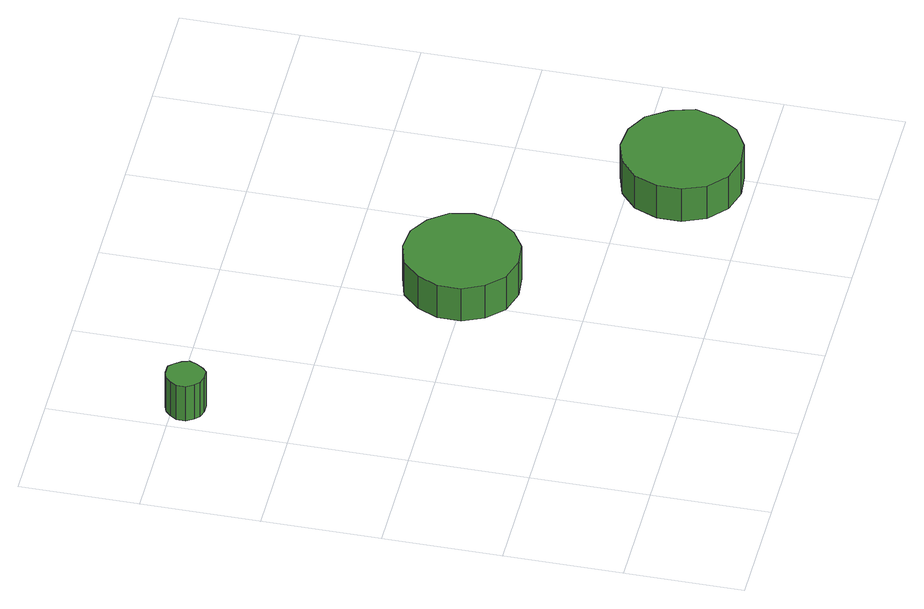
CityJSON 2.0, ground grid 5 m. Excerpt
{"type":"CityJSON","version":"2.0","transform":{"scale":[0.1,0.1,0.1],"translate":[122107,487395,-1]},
"CityObjects":{
"tree1":{"type":"SolitaryVegetationObject","attributes":{"function":"something"},"geometry":[{"type":"MultiSurface","lod":"1","boundaries":[[[0,1,2,3,4,5,6,7,8,9,10,11,12,13,14]],[[15,16,17,18,19,20,21,22,23,24,25,26,27,28,29]],[[0,29,28,1]],[[1,28,27,2]],[[2,27,26,3]],[[3,26,25,4]],[[4,25,24,5]],[[5,24,23,6]],[[6,23,22,7]],[[7,22,21,8]],[[8,21,20,9]],[[9,20,19,10]],[[10,19,18,11]],[[11,18,17,12]],[[12,17,16,13]],[[13,16,15,14]],[[14,15,29,0]]]}]},
"tree2":{"type":"SolitaryVegetationObject","attributes":{"function":"something"},"geometry":[{"type":"MultiSurface","lod":"1","boundaries":[[[30,31,32,33,34,35,36,37,38,39,40,41,42,43,44]],[[45,46,47,48,49,50,51,52,53,54,55,56,57,58,59]],[[30,59,58,31]],[[31,58,57,32]],[[32,57,56,33]],[[33,56,55,34]],[[34,55,54,35]],[[35,54,53,36]],[[36,53,52,37]],[[37,52,51,38]],[[38,51,50,39]],[[39,50,49,40]],[[40,49,48,41]],[[41,48,47,42]],[[42,47,46,43]],[[43,46,45,44]],[[44,45,59,30]]]}]},
"tree3":{"type":"SolitaryVegetationObject","attributes":{"function":"something"}},
"tree4":{"type":"SolitaryVegetationObject","attributes":{"function":"something"},"geometry":[{"type":"MultiSurface","lod":"1","boundaries":[[[60,61,62,63,64,65,66,67,68,69,70,71,72,73,74]],[[75,76,77,78,79,80,81,82,83,84,85,86,87,88,89]],[[60,89,88,61]],[[61,88,87,62]],[[62,87,86,63]],[[63,86,85,64]],[[64,85,84,65]],[[65,84,83,66]],[[66,83,82,67]],[[67,82,81,68]],[[68,81,80,69]],[[69,80,79,70]],[[70,79,78,71]],[[71,78,77,72]],[[72,77,76,73]],[[73,76,75,74]],[[74,75,89,60]]]}]}
},
"vertices":[
[21,195,26],[20,198,26],[18,201,26],[16,203,26],[12,203,26],[9,202,26],[7,200,26],[5,197,26],[5,193,26],[7,190,26],[9,188,26],[12,187,26],[16,187,26],[18,189,26],[20,192,26],[20,192,8],[18,189,8],[16,187,8],[12,187,8],[9,188,8],[7,190,8],[5,193,8],[5,197,8],[7,200,8],[9,202,8],[12,203,8],[16,203,8],[18,201,8],[20,198,8],[21,195,8],
[137,103,25],[135,113,25],[129,121,25],[121,126,25],[111,127,25],[101,124,25],[94,117,25],[90,108,25],[90,98,25],[94,89,25],[101,82,25],[111,79,25],[121,80,25],[129,85,25],[135,93,25],[135,93,8],[129,85,8],[121,80,8],[111,79,8],[101,82,8],[94,89,8],[90,98,8],[90,108,8],[94,117,8],[101,124,8],[111,127,8],[121,126,8],[129,121,8],[135,113,8],[137,103,8],
[220,30,25],[217,40,25],[211,49,25],[202,54,25],[192,55,25],[182,52,25],[174,45,25],[170,35,25],[170,25,25],[174,15,25],[182,8,25],[192,5,25],[202,6,25],[211,11,25],[217,20,25],[217,20,8],[211,11,8],[202,6,8],[192,5,8],[182,8,8],[174,15,8],[170,25,8],[170,35,8],[174,45,8],[182,52,8],[192,55,8],[202,54,8],[211,49,8],[217,40,8],[220,30,8]
]}
